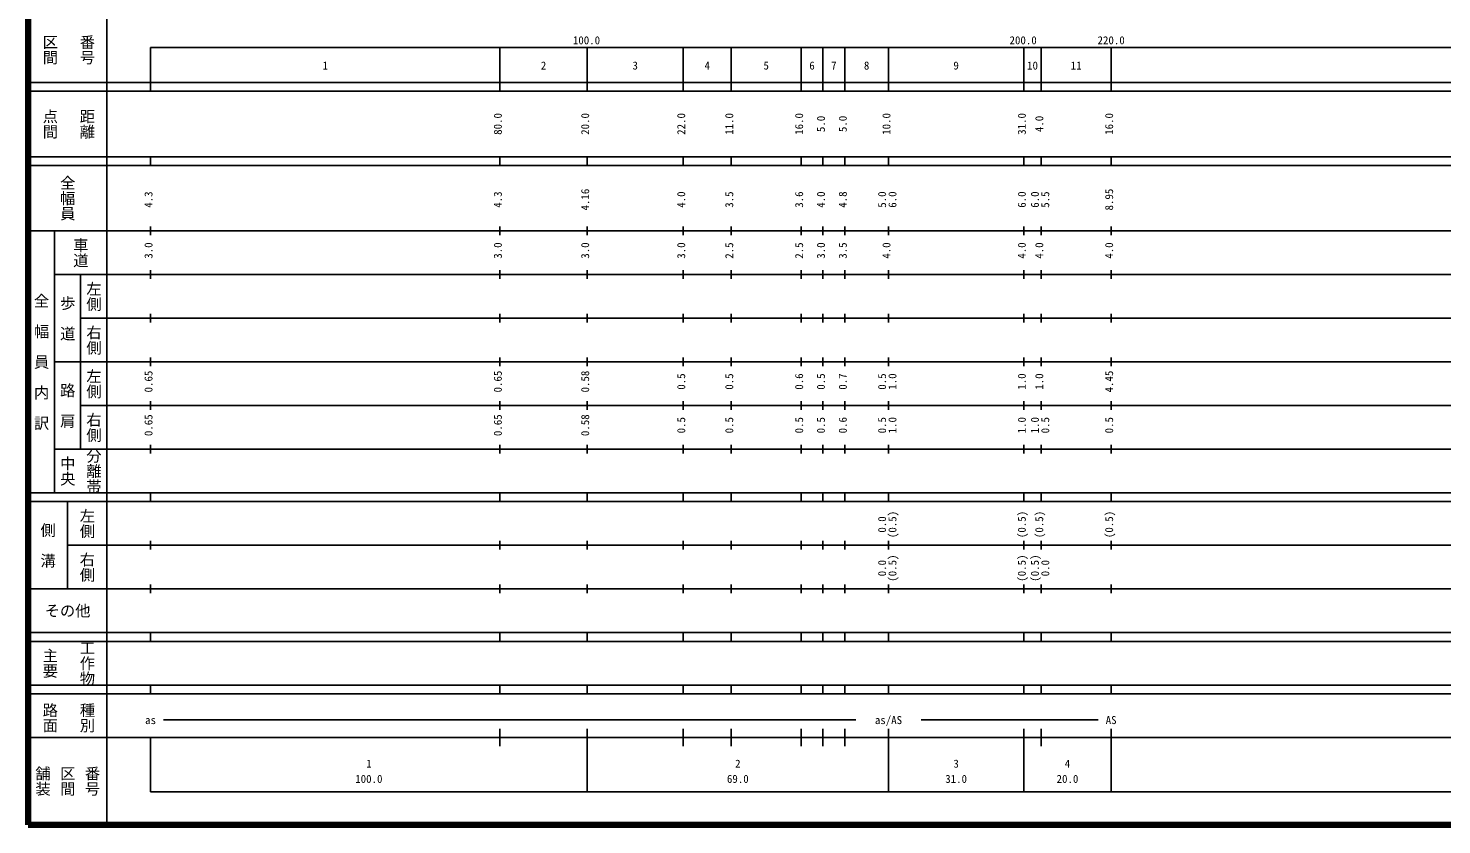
# Model space of a CAD drawing. Units: millimetres on the paper, enlarged 1000 times. Extents: x 40000 to 680000, y 20000 to 380000.
# Drawn here: x 40000 to 363711, y 20000 to 202409 of the extents above; entities that cross this region are included whole.
import ezdxf
from ezdxf.enums import TextEntityAlignment as Align

# ---------------------------------------------------------------- set-up
doc = ezdxf.new("R2010")
doc.units = ezdxf.units.MM
doc.header["$LTSCALE"] = 1000
doc.layers.add('M-TTL', color=2, linetype='Continuous', lineweight=140)
doc.layers.add('M-TTL-BAND', color=7, linetype='Continuous', lineweight=25)
doc.styles.add('@ＭＳ ゴシック', font='')
doc.styles.add('ＭＳ ゴシック', font='')
doc.styles.get('@ＭＳ ゴシック').set_extended_font_data('@MS Gothic')
doc.styles.get('ＭＳ ゴシック').set_extended_font_data('MS Gothic')

msp = doc.modelspace()

# ---------------------------------------------------------------- linework, layer by layer
at = {"layer": 'M-TTL'}
for p, q in [((40000, 380000), (40000, 20000)), ((40000, 20000), (680000, 20000))]:
    msp.add_line(p, q, dxfattribs=at)
at = {"layer": 'M-TTL-BAND'}
for p, q in [((58000, 370000), (58000, 20000)), ((68000, 198000), (579000, 198000)), ((68000, 198000), (68000, 188000)), ((148000, 188000), (148000, 198000)), ((168000, 188000), (168000, 198000)), ((190000, 188000), (190000, 198000)), ((201000, 188000), (201000, 198000)), ((217000, 188000), (217000, 198000)), ((222000, 188000), (222000, 198000)), ((227000, 188000), (227000, 198000)), ((237000, 188000), (237000, 198000)), ((268000, 188000), (268000, 198000)), ((272000, 188000), (272000, 198000)), ((288000, 188000), (288000, 198000)), ((40000, 190000), (579000, 190000)), ((40000, 188000), (579000, 188000)), ((40000, 173000), (579000, 173000)), ((68000, 171000), (68000, 173000)), ((148000, 171000), (148000, 173000)), ((168000, 171000), (168000, 173000)), ((190000, 171000), (190000, 173000)), ((201000, 171000), (201000, 173000)), ((217000, 171000), (217000, 173000)), ((222000, 171000), (222000, 173000)), ((227000, 171000), (227000, 173000)), ((237000, 171000), (237000, 173000)), ((268000, 171000), (268000, 173000)), ((272000, 171000), (272000, 173000)), ((288000, 171000), (288000, 173000)), ((40000, 171000), (579000, 171000)), ((40000, 156000), (579000, 156000)), ((46000, 96000), (46000, 156000)), ((68000, 155000), (68000, 157000)), ((148000, 155000), (148000, 157000)), ((168000, 155000), (168000, 157000)), ((190000, 155000), (190000, 157000)), ((201000, 155000), (201000, 157000)), ((217000, 155000), (217000, 157000)), ((222000, 155000), (222000, 157000)), ((227000, 155000), (227000, 157000)), ((237000, 155000), (237000, 157000)), ((268000, 155000), (268000, 157000)), ((272000, 155000), (272000, 157000)), ((288000, 155000), (288000, 157000)), ((46000, 146000), (579000, 146000)), ((52000, 146000), (52000, 106000)), ((68000, 145000), (68000, 147000)), ((148000, 145000), (148000, 147000)), ((168000, 145000), (168000, 147000)), ((190000, 145000), (190000, 147000)), ((201000, 145000), (201000, 147000)), ((217000, 145000), (217000, 147000)), ((222000, 145000), (222000, 147000)), ((227000, 145000), (227000, 147000)), ((237000, 145000), (237000, 147000)), ((268000, 145000), (268000, 147000)), ((272000, 145000), (272000, 147000)), ((288000, 145000), (288000, 147000)), ((52000, 136000), (579000, 136000)), ((68000, 135000), (68000, 137000)), ((148000, 135000), (148000, 137000)), ((168000, 135000), (168000, 137000)), ((190000, 135000), (190000, 137000)), ((201000, 135000), (201000, 137000)), ((217000, 135000), (217000, 137000)), ((222000, 135000), (222000, 137000)), ((227000, 135000), (227000, 137000)), ((237000, 135000), (237000, 137000)), ((268000, 135000), (268000, 137000)), ((272000, 135000), (272000, 137000)), ((288000, 135000), (288000, 137000)), ((68000, 125000), (68000, 127000)), ((148000, 125000), (148000, 127000)), ((168000, 125000), (168000, 127000)), ((190000, 125000), (190000, 127000)), ((201000, 125000), (201000, 127000)), ((217000, 125000), (217000, 127000)), ((222000, 125000), (222000, 127000)), ((227000, 125000), (227000, 127000)), ((237000, 125000), (237000, 127000)), ((268000, 125000), (268000, 127000)), ((272000, 125000), (272000, 127000)), ((288000, 125000), (288000, 127000)), ((46000, 126000), (579000, 126000)), ((68000, 115000), (68000, 117000)), ((148000, 115000), (148000, 117000)), ((168000, 115000), (168000, 117000)), ((190000, 115000), (190000, 117000)), ((201000, 115000), (201000, 117000)), ((217000, 115000), (217000, 117000)), ((222000, 115000), (222000, 117000)), ((227000, 115000), (227000, 117000)), ((237000, 115000), (237000, 117000)), ((268000, 115000), (268000, 117000)), ((272000, 115000), (272000, 117000)), ((288000, 115000), (288000, 117000)), ((52000, 116000), (579000, 116000)), ((68000, 105000), (68000, 107000)), ((148000, 105000), (148000, 107000)), ((168000, 105000), (168000, 107000)), ((190000, 105000), (190000, 107000)), ((201000, 105000), (201000, 107000)), ((217000, 105000), (217000, 107000)), ((222000, 105000), (222000, 107000)), ((227000, 105000), (227000, 107000)), ((237000, 105000), (237000, 107000)), ((268000, 105000), (268000, 107000)), ((272000, 105000), (272000, 107000)), ((288000, 105000), (288000, 107000)), ((46000, 106000), (579000, 106000)), ((40000, 96000), (579000, 96000)), ((40000, 94000), (579000, 94000)), ((49000, 94000), (49000, 74000)), ((68000, 94000), (68000, 96000)), ((148000, 94000), (148000, 96000)), ((168000, 94000), (168000, 96000)), ((190000, 94000), (190000, 96000)), ((201000, 94000), (201000, 96000)), ((217000, 94000), (217000, 96000)), ((222000, 94000), (222000, 96000)), ((227000, 94000), (227000, 96000)), ((237000, 94000), (237000, 96000)), ((268000, 94000), (268000, 96000)), ((272000, 94000), (272000, 96000)), ((288000, 94000), (288000, 96000)), ((68000, 83000), (68000, 85000)), ((148000, 83000), (148000, 85000)), ((168000, 83000), (168000, 85000)), ((190000, 83000), (190000, 85000)), ((201000, 83000), (201000, 85000)), ((217000, 83000), (217000, 85000)), ((222000, 83000), (222000, 85000)), ((227000, 83000), (227000, 85000)), ((237000, 83000), (237000, 85000)), ((268000, 83000), (268000, 85000)), ((272000, 83000), (272000, 85000)), ((288000, 83000), (288000, 85000)), ((49000, 84000), (579000, 84000)), ((68000, 73000), (68000, 75000)), ((148000, 73000), (148000, 75000)), ((168000, 73000), (168000, 75000)), ((190000, 73000), (190000, 75000)), ((201000, 73000), (201000, 75000)), ((217000, 73000), (217000, 75000)), ((222000, 73000), (222000, 75000)), ((227000, 73000), (227000, 75000)), ((237000, 73000), (237000, 75000)), ((268000, 73000), (268000, 75000)), ((272000, 73000), (272000, 75000)), ((288000, 73000), (288000, 75000)), ((40000, 74000), (579000, 74000)), ((40000, 64000), (579000, 64000)), ((40000, 62000), (579000, 62000)), ((68000, 62000), (68000, 64000)), ((148000, 62000), (148000, 64000)), ((168000, 62000), (168000, 64000)), ((190000, 62000), (190000, 64000)), ((201000, 62000), (201000, 64000)), ((217000, 62000), (217000, 64000)), ((222000, 62000), (222000, 64000)), ((227000, 62000), (227000, 64000)), ((237000, 62000), (237000, 64000)), ((268000, 62000), (268000, 64000)), ((272000, 62000), (272000, 64000)), ((288000, 62000), (288000, 64000)), ((40000, 52000), (579000, 52000)), ((68000, 50000), (68000, 52000)), ((148000, 50000), (148000, 52000)), ((168000, 50000), (168000, 52000)), ((190000, 50000), (190000, 52000)), ((201000, 50000), (201000, 52000)), ((217000, 50000), (217000, 52000)), ((222000, 50000), (222000, 52000)), ((227000, 50000), (227000, 52000)), ((237000, 50000), (237000, 52000)), ((268000, 50000), (268000, 52000)), ((272000, 50000), (272000, 52000)), ((288000, 50000), (288000, 52000)), ((40000, 50000), (579000, 50000)), ((71000, 44000), (229500, 44000)), ((244500, 44000), (285000, 44000)), ((40000, 40000), (579000, 40000)), ((68000, 40000), (68000, 27500)), ((148000, 38000), (148000, 42000)), ((168000, 27500), (168000, 42000)), ((190000, 38000), (190000, 42000)), ((201000, 38000), (201000, 42000)), ((217000, 38000), (217000, 42000)), ((222000, 38000), (222000, 42000)), ((227000, 38000), (227000, 42000)), ((237000, 27500), (237000, 42000)), ((268000, 27500), (268000, 42000)), ((272000, 38000), (272000, 42000)), ((288000, 27500), (288000, 42000)), ((68000, 27500), (579000, 27500))]:
    msp.add_line(p, q, dxfattribs=at)

# ---------------------------------------------------------------- texts
at = {"layer": 'M-TTL-BAND', "style": '@ＭＳ ゴシック'}
for s, p in [('番号', (53500, 197500)), ('区間', (45000, 197500)), ('点間', (45000, 180500)), ('距離', (53500, 180500)), ('全幅員', (49000, 163500)), ('車道', (52000, 151000)), ('左側', (55000, 141000)), ('全\u3000幅\u3000員\u3000内\u3000訳', (43000, 126000)), ('歩\u3000道', (49000, 136000)), ('右側', (55000, 131000)), ('左側', (55000, 121000)), ('路\u3000肩', (49000, 116000)), ('右側', (55000, 111000)), ('中央', (49000, 101000)), ('分離帯', (55000, 101000)), ('左側', (53500, 89000)), ('側\u3000溝', (44500, 84000)), ('右側', (53500, 79000)), ('工作物', (53500, 57000)), ('主要', (45000, 57000)), ('路面', (45000, 44500)), ('種別', (53500, 44500)), ('舗装', (43333, 30000)), ('区間', (49000, 30000)), ('番号', (54667, 30000))]:
    msp.add_text(s, height=2566, rotation=270, dxfattribs=at).set_placement(p, align=Align.MIDDLE_CENTER)
at = {"layer": 'M-TTL-BAND', "style": 'ＭＳ ゴシック'}
for s, p in [('100.0', (167844, 198195)), ('200.0', (267844, 198195)), ('220.0', (288000, 198195)), ('1', (108000, 192405)), ('2', (158000, 192405)), ('3', (179000, 192405)), ('4', (195500, 192405)), ('5', (209000, 192405)), ('6', (219500, 192405)), ('7', (224500, 192405)), ('8', (232000, 192405)), ('9', (252500, 192405)), ('10', (270000, 192405)), ('11', (280000, 192405)), ('as', (68000, 42500)), ('as/AS', (237000, 42500)), ('AS', (288000, 42500)), ('1', (118000, 32523)), ('2', (202500, 32523)), ('3', (252500, 32523)), ('4', (278000, 32523)), ('100.0', (118000, 29033)), ('69.0', (202500, 29033)), ('31.0', (252500, 29033)), ('20.0', (278000, 29033))]:
    msp.add_text(s, height=1833, dxfattribs=at).set_placement(p, align=Align.BOTTOM_CENTER)
for s, p in [('80.0', (149000, 180500)), ('20.0', (169000, 180500)), ('22.0', (191000, 180500)), ('11.0', (202000, 180500)), ('16.0', (218000, 180500)), ('5.0', (223000, 180500)), ('5.0', (228000, 180500)), ('10.0', (238000, 180500)), ('31.0', (269000, 180500)), ('4.0', (273000, 180500)), ('16.0', (289000, 180500)), ('4.16', (169000, 163174)), ('8.95', (289000, 163174)), ('4.3', (69000, 163174)), ('4.3', (149000, 163174)), ('4.0', (191000, 163174)), ('3.5', (202000, 163174)), ('3.6', (218000, 163174)), ('4.0', (223000, 163174)), ('4.8', (228000, 163174)), ('5.0', (237000, 163174)), ('6.0', (239370, 163174)), ('6.0', (269000, 163174)), ('6.0', (272000, 163174)), ('5.5', (274370, 163174)), ('3.0', (69000, 151500)), ('3.0', (149000, 151500)), ('3.0', (169000, 151500)), ('3.0', (191000, 151500)), ('2.5', (202000, 151500)), ('2.5', (218000, 151500)), ('3.0', (223000, 151500)), ('3.5', (228000, 151500)), ('4.0', (238000, 151500)), ('4.0', (269000, 151500)), ('4.0', (273000, 151500)), ('4.0', (289000, 151500)), ('0.65', (69000, 121500)), ('0.65', (149000, 121500)), ('0.58', (169000, 121500)), ('0.5', (191000, 121500)), ('0.5', (202000, 121500)), ('0.6', (218000, 121500)), ('0.5', (223000, 121500)), ('0.7', (228000, 121500)), ('0.5', (237000, 121500)), ('1.0', (239370, 121500)), ('1.0', (269000, 121500)), ('1.0', (273000, 121500)), ('4.45', (289000, 121500)), ('0.65', (69000, 111500)), ('0.65', (149000, 111500)), ('0.58', (169000, 111500)), ('0.5', (191000, 111500)), ('0.5', (202000, 111500)), ('0.5', (218000, 111500)), ('0.5', (223000, 111500)), ('0.6', (228000, 111500)), ('0.5', (237000, 111500)), ('1.0', (239370, 111500)), ('1.0', (269000, 111500)), ('1.0', (272000, 111500)), ('0.5', (274370, 111500)), ('0.5', (289000, 111500)), ('(0.5)', (239370, 88764)), ('(0.5)', (269000, 88764)), ('(0.5)', (273000, 88764)), ('(0.5)', (289000, 88764)), ('0.0', (237000, 88764)), ('(0.5)', (239370, 78764)), ('(0.5)', (269000, 78764)), ('(0.5)', (272000, 78764)), ('0.0', (237000, 78764)), ('0.0', (274370, 78764))]:
    msp.add_text(s, height=1833, rotation=90, dxfattribs=at).set_placement(p, align=Align.BOTTOM_CENTER)
msp.add_text('その他', height=2566, dxfattribs=at).set_placement((49000, 69000), align=Align.MIDDLE_CENTER)

doc.saveas('drawing.dxf')
